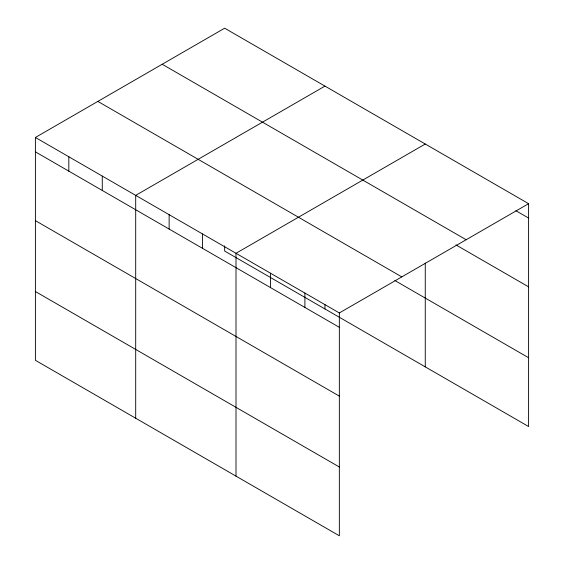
<?xml version="1.0" encoding="UTF-8"?>
<svg xmlns="http://www.w3.org/2000/svg" width="564" height="564" viewBox="0 0 564 564"><rect width="100%" height="100%" fill="white"/><g stroke="black" fill="none" stroke-linecap="round" stroke-linejoin="round"><path stroke-width="0.85" d="M35.398 137.468L339.345 312.949L339.345 535.8L35.398 360.318L35.398 137.468L224.655 28.2L528.602 203.682L528.602 426.532L224.655 251.05L224.655 245.819M324.956 86.109L135.698 195.377L135.698 418.227M425.263 144.017L236.006 253.285L236.006 476.136M339.345 312.949L528.602 203.682M515.877 210.717L528.602 218.064M162.199 64.261L466.153 239.742M455.966 244.924L528.602 286.857M97.847 101.407L401.801 276.896M394.863 280.527L528.602 357.738M35.398 151.85L339.345 327.332M35.398 220.644L339.345 396.125M35.398 291.525L339.345 467.006M425.263 263.071L425.263 366.868M324.956 304.602L324.956 308.959M304.898 293.061L304.898 307.443M270.452 273.173L270.452 287.555M202.568 233.982L202.568 248.364M169.137 214.68L169.137 229.062M102.267 176.074L102.267 190.456M68.829 156.771L68.829 171.153"/></g></svg>
